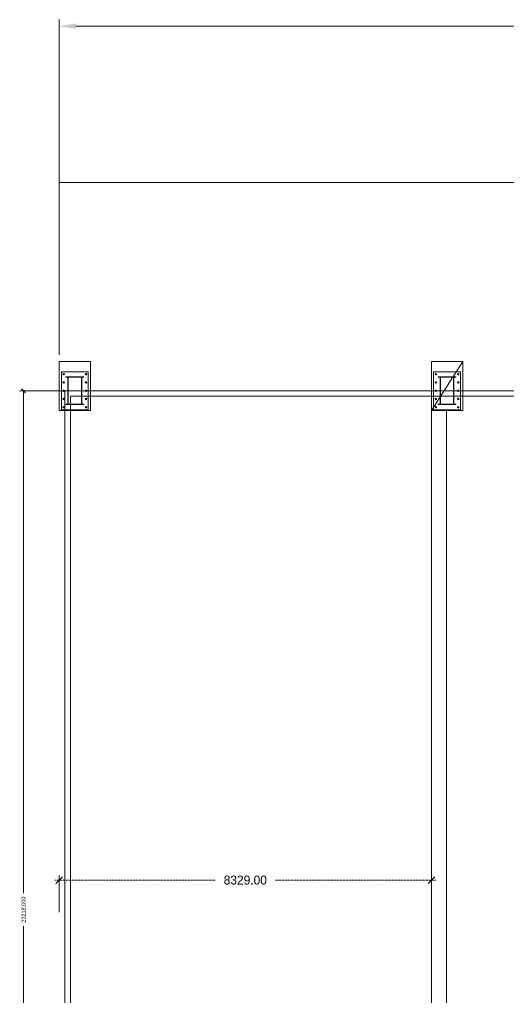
# Model space of a CAD drawing. Header units: inches. Extents: x 702888 to 852715, y 9845 to 271320.
# Drawn here: x 711693 to 722633, y 248924 to 270799 of the extents above; entities that cross this region are included whole.
import ezdxf

# ---------------------------------------------------------------- set-up
doc = ezdxf.new("R2010")
doc.units = ezdxf.units.IN
doc.header["$MEASUREMENT"] = 0
doc.header["$PDMODE"] = 34
doc.linetypes.add('DASHED2', pattern=[0.375, 0.25, -0.125])
doc.layers.get('0').update_dxf_attribs({"lineweight": 5})
doc.layers.get('Defpoints').update_dxf_attribs({"lineweight": 5})
doc.layers.add('AM_5', color=3, linetype='Continuous', lineweight=15)
doc.layers.add('chain', color=2, linetype='Continuous', lineweight=5)
doc.styles.add('s', font='simplex.shx', dxfattribs={"width": 0.8})
doc.dimstyles.new('mahesh$0', dxfattribs={"dimscale": 150, "dimtxt": 3, "dimasz": 2.5, "dimexe": 1, "dimexo": 1, "dimgap": 1, "dimtad": 1, "dimdec": 1, "dimzin": 12, "dimtxsty": 's', "dimcen": 2.5, "dimclrd": 1, "dimclre": 1, "dimclrt": 1, "dimadec": 0, "dimazin": 3, "dimtfac": 1, "dimtdec": 1, "dimtmove": 0, "dimatfit": 3, "dimfxl": 1, "dimlwd": 13, "dimlwe": 13, "dimarcsym": 0})
doc.dimstyles.get("Standard").update_dxf_attribs({"dimtxt": 0.18, "dimasz": 0.18, "dimexe": 0.18, "dimexo": 0.0625, "dimgap": 0.09, "dimtad": 0, "dimdec": 3, "dimzin": 0, "dimdsep": 46, "dimtxsty": 'Standard', "dimblk": 'OBLIQUE', "dimcen": 0.09, "dimadec": 0, "dimazin": 0, "dimtfac": 1, "dimtdec": 3, "dimtofl": 0, "dimtmove": 0, "dimatfit": 3, "dimfxl": 1, "dimtolj": 1, "dimtzin": 0, "dimarcsym": 0})
doc.dimstyles.new('Standard$0', dxfattribs={"dimtxt": 0.4, "dimasz": 0.3, "dimexe": 0.2, "dimexo": 0.2, "dimgap": 0.2, "dimtad": 0, "dimzin": 0, "dimdsep": 46, "dimtxsty": 'Standard', "dimblk": 'OBLIQUE', "dimcen": 0.09, "dimdle": 0.2, "dimclrd": 256, "dimclre": 256, "dimclrt": 256, "dimadec": 0, "dimazin": 0, "dimtfac": 1, "dimtofl": 0, "dimtmove": 0, "dimatfit": 3, "dimldrblk": 'OPEN90', "dimfxl": 1, "dimtolj": 1, "dimtzin": 0, "dimlwd": -1, "dimlwe": -1, "dimarcsym": 0})

# ---------------------------------------------------------------- blocks, each defined once
blk = doc.blocks.new('_Oblique')
at = {"color": 0, "linetype": 'ByBlock', "lineweight": -2}
blk.add_line((-0.5, -0.5), (0.5, 0.5), dxfattribs=at)
blk = doc.blocks.new('*D440')
at = {"color": 0, "lineweight": -2, "transparency": 16777216}
for p, q in [((1120, 27551), (68, 27551)), ((158, 27551), (158, 16310)), ((158, 4333), (158, 15575)), ((1049, 4333), (68, 4333))]:
    blk.add_line(p, q, dxfattribs=at)
at = {"layer": 'Defpoints', "color": 0, "transparency": 16777216}
for p in [(1152, 27551), (158, 4333), (1081, 4333)]:
    blk.add_point(p, dxfattribs=at)
at = {"color": 0, "lineweight": -2, "transparency": 16777216, "xscale": 90, "yscale": 90, "zscale": 90}
for p, rotation in [((158, 27551), 90), ((158, 4333), 270)]:
    blk.add_blockref('_Oblique', p, dxfattribs=dict(at, rotation=rotation))
at = {"color": 0, "transparency": 16777216, "insert": (158, 15942), "char_height": 90, "attachment_point": 5, "rotation": 90}
blk.add_mtext('\\A1;23218.000', dxfattribs=at)
blk = doc.blocks.new('*D448')
at = {"layer": 'AM_5', "transparency": 16777216}
for p, q in [((956, 15887), (956, 16703)), ((9285, 15887), (9285, 16703))]:
    blk.add_line(p, q, dxfattribs=at)
at = {"layer": 'AM_5', "linetype": 'DASHED2', "transparency": 16777216}
for p, q in [((856, 16603), (4453, 16603)), ((9385, 16603), (5787, 16603))]:
    blk.add_line(p, q, dxfattribs=at)
at = {"layer": 'Defpoints', "color": 0, "transparency": 16777216}
for p in [(9285, 16603), (956, 15787), (9285, 15787)]:
    blk.add_point(p, dxfattribs=at)
at = {"layer": 'AM_5', "transparency": 16777216, "xscale": 150, "yscale": 150, "zscale": 150, "rotation": 180}
blk.add_blockref('_Oblique', (956, 16603), dxfattribs=at)
at = {"layer": 'AM_5', "transparency": 16777216, "xscale": 150, "yscale": 150, "zscale": 150}
blk.add_blockref('_Oblique', (9285, 16603), dxfattribs=at)
at = {"layer": 'AM_5', "transparency": 16777216, "insert": (5120, 16603), "char_height": 200, "attachment_point": 5}
blk.add_mtext('\\A1;8329.00', dxfattribs=at)
blk = doc.blocks.new('_Open90')
at = {"color": 0, "linetype": 'ByBlock', "lineweight": -2}
for p, q in [((0, 0), (-1, 0)), ((-0.5, 0.5), (0, 0)), ((0, 0), (-0.5, -0.5))]:
    blk.add_line(p, q, dxfattribs=at)
blk = doc.blocks.new('*D423')
at = {"layer": 'AM_5', "color": 1, "lineweight": 13, "transparency": 16777216}
for p, q in [((956, 28356), (956, 35854)), ((1331, 35704), (101434, 35704)), ((101809, 28356), (101809, 35854))]:
    blk.add_line(p, q, dxfattribs=at)
at = {"layer": 'AM_5', "color": 1, "transparency": 16777216}
for points in [[(1331, 35767), (1331, 35642), (956, 35704)], [(101434, 35767), (101434, 35642), (101809, 35704)]]:
    blk.add_solid(points, dxfattribs=at)
at = {"layer": 'Defpoints', "color": 0, "transparency": 16777216}
for p in [(101809, 35704), (956, 28206), (101809, 28206)]:
    blk.add_point(p, dxfattribs=at)
at = {"layer": 'AM_5', "color": 1, "transparency": 16777216, "insert": (51382, 36079), "char_height": 450, "attachment_point": 5, "style": 's'}
blk.add_mtext('100853', dxfattribs=at)
blk = doc.blocks.new('A$C76b9bb42')
at = {"color": 6}
blk.add_line((955.5667, 32206.1859), (105808.5667, 32206.1859), dxfattribs=at)
at = {"linetype": 'DASHED2', "ltscale": 300}
blk.add_line((67587.5667, 32206.1859), (955.5667, 32206.1859), dxfattribs=at)
blk.add_line((9984.5667, 28206.1859), (9284.5667, 27106.1859))
at = {"color": 3}
for p, q in [((1073.5667, 27921.1859), (1037.5667, 27921.1859)), ((1055.5667, 27903.1859), (1055.5667, 27939.1859)), ((1537.5667, 27921.1859), (1573.5667, 27921.1859)), ((1555.5667, 27903.1859), (1555.5667, 27939.1859)), ((9402.5667, 27921.1859), (9366.5667, 27921.1859)), ((9384.5667, 27903.1859), (9384.5667, 27939.1859)), ((9866.5667, 27921.1859), (9902.5667, 27921.1859)), ((9884.5667, 27903.1859), (9884.5667, 27939.1859)), ((1073.5667, 27736.1859), (1037.5667, 27736.1859)), ((1055.5667, 27718.1859), (1055.5667, 27754.1859)), ((1055.5667, 27533.1859), (1055.5667, 27569.1859)), ((1537.5667, 27736.1859), (1573.5667, 27736.1859)), ((1555.5667, 27718.1859), (1555.5667, 27754.1859)), ((1555.5667, 27533.1859), (1555.5667, 27569.1859)), ((9402.5667, 27736.1859), (9366.5667, 27736.1859)), ((9384.5667, 27718.1859), (9384.5667, 27754.1859)), ((9384.5667, 27533.1859), (9384.5667, 27569.1859)), ((9866.5667, 27736.1859), (9902.5667, 27736.1859)), ((9884.5667, 27718.1859), (9884.5667, 27754.1859)), ((9884.5667, 27533.1859), (9884.5667, 27569.1859)), ((1073.5667, 27551.1859), (1037.5667, 27551.1859)), ((1073.5667, 27366.1859), (1037.5667, 27366.1859)), ((1055.5667, 27384.1859), (1055.5667, 27348.1859)), ((1537.5667, 27551.1859), (1573.5667, 27551.1859)), ((1537.5667, 27366.1859), (1573.5667, 27366.1859)), ((1555.5667, 27384.1859), (1555.5667, 27348.1859)), ((9402.5667, 27551.1859), (9366.5667, 27551.1859)), ((9402.5667, 27366.1859), (9366.5667, 27366.1859)), ((9384.5667, 27384.1859), (9384.5667, 27348.1859)), ((9866.5667, 27551.1859), (9902.5667, 27551.1859)), ((9866.5667, 27366.1859), (9902.5667, 27366.1859)), ((9884.5667, 27384.1859), (9884.5667, 27348.1859)), ((1073.5667, 27181.1859), (1037.5667, 27181.1859)), ((1055.5667, 27199.1859), (1055.5667, 27163.1859)), ((1537.5667, 27181.1859), (1573.5667, 27181.1859)), ((1555.5667, 27199.1859), (1555.5667, 27163.1859)), ((9402.5667, 27181.1859), (9366.5667, 27181.1859)), ((9384.5667, 27199.1859), (9384.5667, 27163.1859)), ((9866.5667, 27181.1859), (9902.5667, 27181.1859)), ((9884.5667, 27199.1859), (9884.5667, 27163.1859))]:
    blk.add_line(p, q, dxfattribs=at)
for points in [[(955.5667, 28206.1859), (955.5667, 27106.1859), (1655.5667, 27106.1859), (1655.5667, 28206.1859)], [(9284.5667, 28206.1859), (9284.5667, 27106.1859), (9984.5667, 27106.1859), (9984.5667, 28206.1859)], [(14008.076, 27551.1859), (14008.076, 4343.1859), (1080.5667, 4343.1859), (1080.5667, 27551.1859)], [(13883.076, 27426.1859), (13883.076, 4468.1859), (1205.5667, 4468.1859), (1205.5667, 27426.1859)], [(9284.5667, 27106.1859), (9284.5667, 4468.2496), (9623.4547, 4468.2496), (9623.4547, 27106.1859)]]:
    blk.add_lwpolyline(points, close=True)
at = {"color": 1}
for points in [[(1605.5667, 27976.1859), (1605.5667, 27126.1859), (1005.5667, 27126.1859), (1005.5667, 27976.1859)], [(9934.5667, 27976.1859), (9934.5667, 27126.1859), (9334.5667, 27126.1859), (9334.5667, 27976.1859)]]:
    blk.add_lwpolyline(points, close=True, dxfattribs=at)
at = {"color": 4}
for points in [[(1505.5667, 27851.1859), (1505.5667, 27859.1859), (1105.5667, 27859.1859), (1105.5667, 27851.1859)], [(1159.5667, 27851.1859), (1159.5667, 27251.1859), (1151.5667, 27251.1859), (1151.5667, 27851.1859)], [(1459.5667, 27851.1859), (1459.5667, 27251.1859), (1451.5667, 27251.1859), (1451.5667, 27851.1859)], [(9834.5667, 27851.1859), (9834.5667, 27859.1859), (9434.5667, 27859.1859), (9434.5667, 27851.1859)], [(9488.5667, 27851.1859), (9488.5667, 27251.1859), (9480.5667, 27251.1859), (9480.5667, 27851.1859)], [(9788.5667, 27851.1859), (9788.5667, 27251.1859), (9780.5667, 27251.1859), (9780.5667, 27851.1859)], [(1505.5667, 27251.1859), (1505.5667, 27243.1859), (1105.5667, 27243.1859), (1105.5667, 27251.1859)], [(9834.5667, 27251.1859), (9834.5667, 27243.1859), (9434.5667, 27243.1859), (9434.5667, 27251.1859)]]:
    blk.add_lwpolyline(points, close=True, dxfattribs=at)
at = {"color": 3}
for centre in [(1055.5667, 27921.1859), (1555.5667, 27921.1859), (9384.5667, 27921.1859), (9884.5667, 27921.1859), (1055.5667, 27736.1859), (1055.5667, 27551.1859), (1555.5667, 27736.1859), (1555.5667, 27551.1859), (9384.5667, 27736.1859), (9384.5667, 27551.1859), (9884.5667, 27736.1859), (9884.5667, 27551.1859), (1055.5667, 27366.1859), (1555.5667, 27366.1859), (9384.5667, 27366.1859), (9884.5667, 27366.1859), (1055.5667, 27181.1859), (1555.5667, 27181.1859), (9384.5667, 27181.1859), (9884.5667, 27181.1859)]:
    blk.add_circle(centre, 16, dxfattribs=at)
dim = blk.add_linear_dim(base=(158.1179, 4333.1859), p1=(1151.5667, 27551.1859), p2=(1080.5667, 4333.1859), angle=270, dimstyle='Standard', override={"dimscale": 500, "dimfxl": 1.25})
dim.commit()
dim.dimension.update_dxf_attribs({"geometry": '*D440', "text_midpoint": (158.1179, 15942.1859)})
at = {"layer": 'AM_5'}
dim = blk.add_linear_dim(base=(101808.5667, 35704.1543), p1=(955.5667, 28206.1859), p2=(101808.5667, 28206.1859), dimstyle='mahesh$0', override={"dimfxl": 0.35}, dxfattribs=at)
dim.commit()
dim.dimension.update_dxf_attribs({"geometry": '*D423', "text_midpoint": (51382.0667, 35704.1543), "dimtype": 128})
dim = blk.add_linear_dim(base=(9284.5667, 16603.3454), p1=(955.5667, 15787.2178), p2=(9284.5667, 15787.2178), dimstyle='Standard$0', override={"dimscale": 500, "dimpost": '', "dimfxl": 1.25}, dxfattribs=at)
dim.commit()
dim.dimension.update_dxf_attribs({"geometry": '*D448', "text_midpoint": (5120.0667, 16603.3454)})

msp = doc.modelspace()

# ---------------------------------------------------------------- block references
at = {"layer": 'chain', "color": 1}
msp.add_blockref('A$C76b9bb42', (711625.145, 234945.321), dxfattribs=at)

doc.saveas('drawing.dxf')
